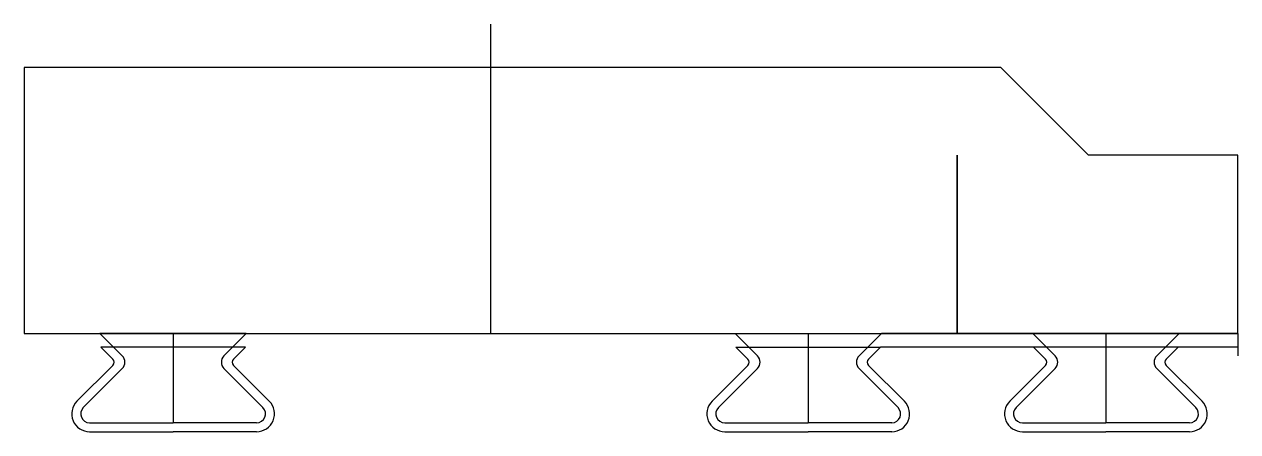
# Model space of a CAD drawing. Header units: millimetres. Extents: x -32 to -4.8, y 14.3 to 23.4.
import ezdxf

# ---------------------------------------------------------------- set-up
doc = ezdxf.new("R2010")
doc.units = ezdxf.units.MM
doc.layers.get('0').update_dxf_attribs({"linetype": 'CONTINUOUS'})

msp = doc.modelspace()

# ---------------------------------------------------------------- linework, layer by layer
for p, q in [((-21.53, 23.439), (-21.53, 16.5)), ((-32, 22.471), (-32, 16.5)), ((-32, 22.471), (-32, 16.5)), ((-32, 22.471), (-32, 16.5)), ((-10.08, 22.471), (-32, 22.471)), ((-8.109, 20.5), (-10.08, 22.471)), ((-10.08, 22.471), (-8.109, 20.5)), ((-4.759, 20.5), (-8.109, 20.5)), ((-4.759, 20.5), (-8.109, 20.5)), ((-4.759, 20.5), (-8.109, 20.5)), ((-4.759, 16.5), (-4.759, 20.5)), ((-4.759, 16.5), (-4.759, 20.5)), ((-4.759, 16.5), (-4.759, 20.5)), ((-32, 16.5), (-4.759, 16.5)), ((-32, 16.5), (-4.759, 16.5)), ((-32, 16.5), (-4.759, 16.5)), ((-30.3, 16.5), (-29.8, 16)), ((-27.017, 16.5), (-30.3, 16.5)), ((-28.659, 16.5), (-28.659, 14.5)), ((-27.017, 16.5), (-27.517, 16)), ((-16.042, 16.5), (-15.542, 16)), ((-16.042, 16.5), (-12.759, 16.5)), ((-14.4, 16.5), (-14.4, 14.5)), ((-12.759, 16.5), (-13.259, 16)), ((-4.759, 16.5), (-12.759, 16.5)), ((-9.359, 16.5), (-8.859, 16)), ((-6.076, 16.5), (-9.359, 16.5)), ((-7.718, 16.5), (-7.718, 14.5)), ((-6.076, 16.5), (-6.576, 16)), ((-4.759, 16.5), (-4.759, 16)), ((-27.034, 16.2), (-30.283, 16.2)), ((-30.283, 16.2), (-30.012, 15.929)), ((-27.034, 16.2), (-27.305, 15.929)), ((-16.025, 16.2), (-15.754, 15.929)), ((-16.025, 16.2), (-12.776, 16.2)), ((-12.776, 16.2), (-13.047, 15.929)), ((-4.759, 16.2), (-12.776, 16.2)), ((-6.093, 16.2), (-9.342, 16.2)), ((-9.342, 16.2), (-9.071, 15.929)), ((-6.093, 16.2), (-6.364, 15.929)), ((-30.012, 15.788), (-30.817, 14.983)), ((-29.8, 15.717), (-30.676, 14.841)), ((-27.517, 15.717), (-26.641, 14.841)), ((-27.305, 15.788), (-26.5, 14.983)), ((-15.754, 15.788), (-16.559, 14.983)), ((-15.542, 15.717), (-16.418, 14.841)), ((-13.259, 15.717), (-12.383, 14.841)), ((-13.047, 15.788), (-12.242, 14.983)), ((-9.071, 15.788), (-9.876, 14.983)), ((-8.859, 15.717), (-9.735, 14.841)), ((-6.576, 15.717), (-5.7, 14.841)), ((-6.364, 15.788), (-5.559, 14.983)), ((-30.534, 14.5), (-28.659, 14.5)), ((-26.783, 14.5), (-28.659, 14.5)), ((-16.276, 14.5), (-14.4, 14.5)), ((-12.525, 14.5), (-14.4, 14.5)), ((-9.593, 14.5), (-7.718, 14.5)), ((-5.842, 14.5), (-7.718, 14.5)), ((-30.534, 14.3), (-28.659, 14.3)), ((-26.783, 14.3), (-28.659, 14.3)), ((-16.276, 14.3), (-14.4, 14.3)), ((-12.525, 14.3), (-14.4, 14.3)), ((-9.593, 14.3), (-7.718, 14.3)), ((-5.842, 14.3), (-7.718, 14.3))]:
    msp.add_line(p, q)
msp.add_lwpolyline([(-11.059, 16.5), (-11.059, 20.5)], close=True)
for centre, radius, start, end in [((-30.083, 15.859), 0.1, -45, 45), ((-29.941, 15.859), 0.2, -45, 45), ((-27.376, 15.859), 0.2, 135, 225), ((-27.234, 15.859), 0.1, 135, 225), ((-15.825, 15.859), 0.1, -45, 45), ((-15.683, 15.859), 0.2, -45, 45), ((-13.118, 15.859), 0.2, 135, 225), ((-12.976, 15.859), 0.1, 135, 225), ((-9.142, 15.859), 0.1, -45, 45), ((-9, 15.859), 0.2, -45, 45), ((-6.435, 15.859), 0.2, 135, 225), ((-6.293, 15.859), 0.1, 135, 225), ((-30.534, 14.7), 0.4, 135, 270), ((-26.783, 14.7), 0.4, -90, 45), ((-16.276, 14.7), 0.4, 135, 270), ((-12.525, 14.7), 0.4, -90, 45), ((-9.593, 14.7), 0.4, 135, 270), ((-5.842, 14.7), 0.4, -90, 45), ((-30.534, 14.7), 0.2, 135, 270), ((-26.783, 14.7), 0.2, -90, 45), ((-16.276, 14.7), 0.2, 135, 270), ((-12.525, 14.7), 0.2, -90, 45), ((-9.593, 14.7), 0.2, 135, 270), ((-5.842, 14.7), 0.2, -90, 45)]:
    msp.add_arc(centre, radius, start, end)

doc.saveas('drawing.dxf')
